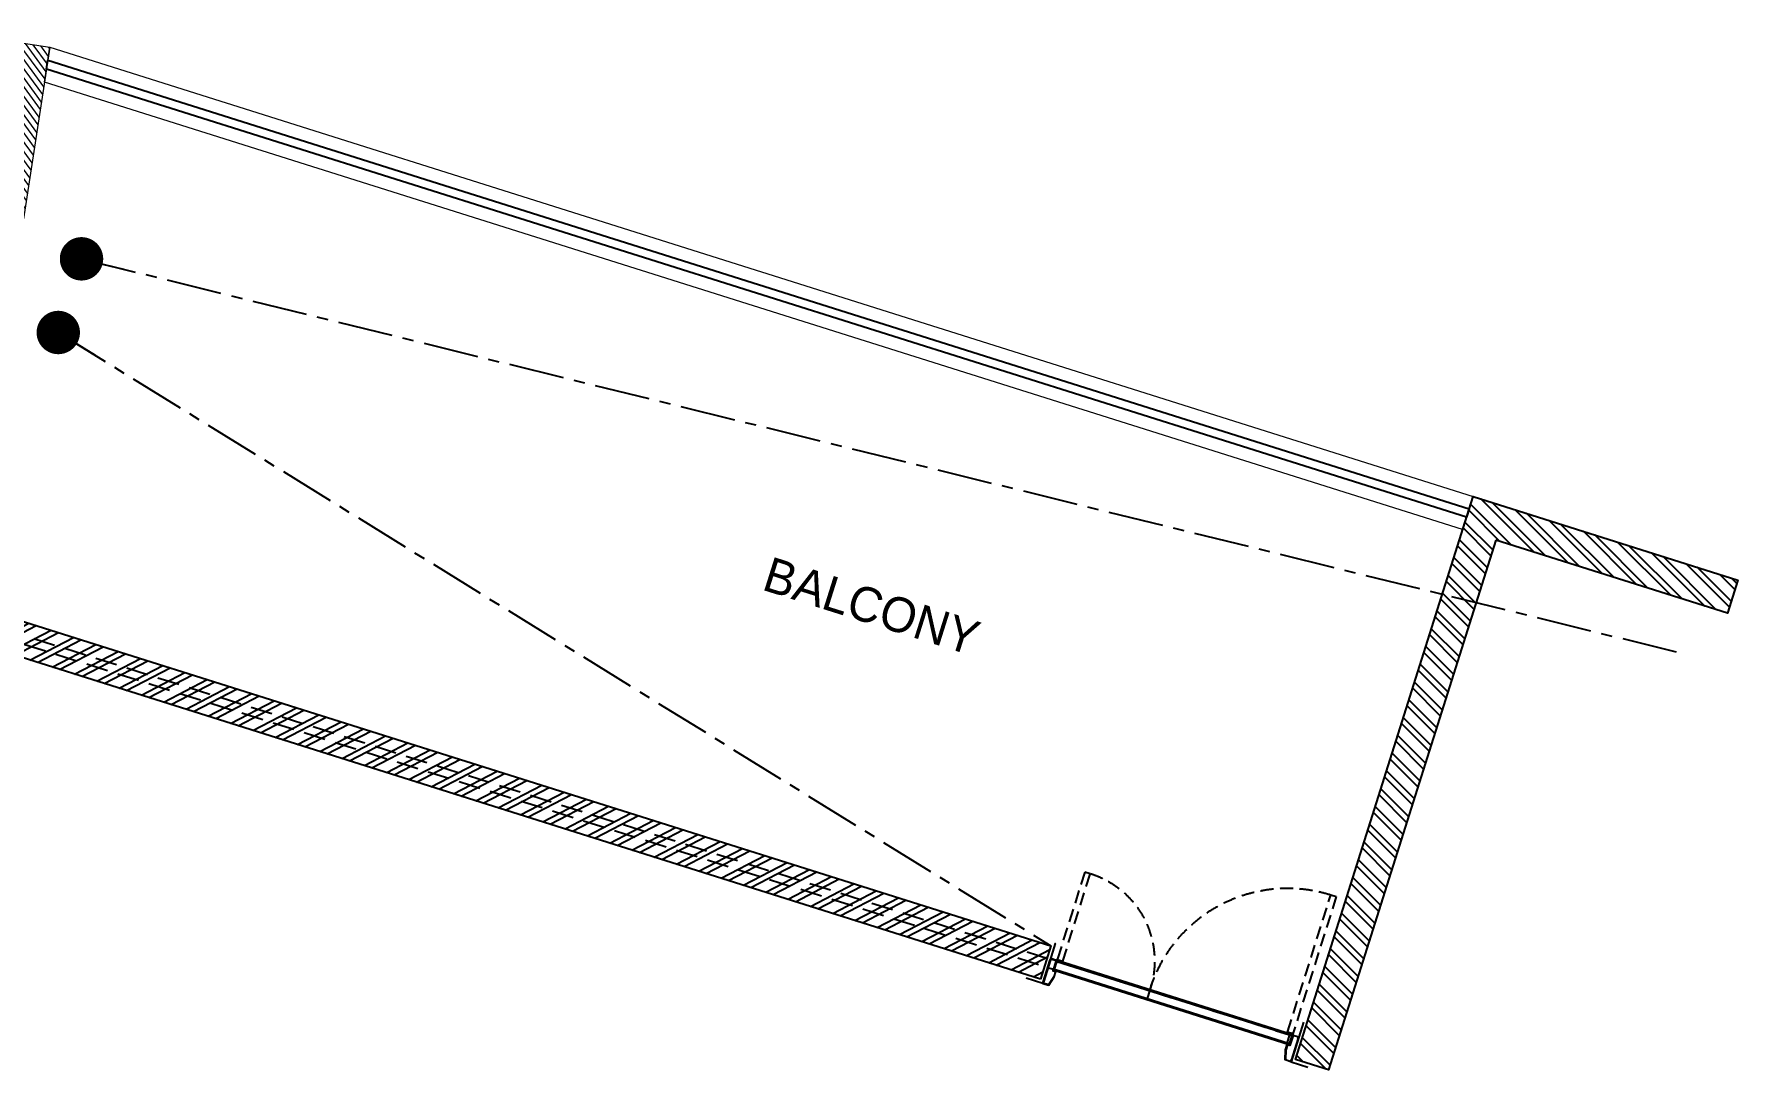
# Model space of a CAD drawing. Header units: millimetres. Extents: x 2335845 to 2509607, y 289014 to 361737.
# Drawn here: x 2419438 to 2429254, y 332660 to 338626 of the extents above; entities that cross this region are included whole.
import ezdxf

# ---------------------------------------------------------------- set-up
doc = ezdxf.new("R2010")
doc.units = ezdxf.units.MM
for name, pattern in [('( Hidden )', [0.375, 0.25, -0.125]), ('CENTER', [50.8, 31.75, -6.35, 6.35, -6.35]), ('HIDDEN', [0.375, 0.25, -0.125])]:
    doc.linetypes.add(name, pattern=pattern)
for name, color, linetype in [('A-PLAN -GLASS FRAME', 4, 'Continuous'), ('A-PLAN-DOOR', 7, 'Continuous'), ('A-PLAN-RAILING', 2, 'Continuous'), ('A-PLAN-SLOPE', 250, 'Continuous'), ('A-PLAN-TEXT', 4, 'Continuous'), ('A-PLAN-WALL', 6, 'Continuous'), ('A-PLAN-WALL HATCH', 8, 'Continuous')]:
    doc.layers.add(name, color=color, linetype=linetype)
for name, color, linetype, lineweight in [('A-PLAN-COLUMN', 3, 'Continuous', 0), ('A-PLAN-RCC-HATCH', 8, 'Continuous', 13), ('A-PLAN-THIN', 251, 'Continuous', 15)]:
    doc.layers.add(name, color=color, linetype=linetype, lineweight=lineweight)
doc.styles.add('ARIAL', font='arial.ttf')
doc.styles.get("Standard").update_dxf_attribs({"font": 'arial.ttf'})
doc.dimstyles.new('DIM40', dxfattribs={"dimtxt": 80, "dimasz": 20, "dimexe": 30, "dimexo": 25, "dimgap": 20, "dimtad": 1, "dimdec": 0, "dimzin": 0, "dimdsep": 46, "dimtxsty": 'Standard', "dimblk1": 'DOT', "dimblk2": 'DOT', "dimsah": 1, "dimcen": 0.09, "dimclrd": 1, "dimclre": 1, "dimclrt": 2, "dimadec": 0, "dimazin": 0, "dimtfac": 1, "dimtdec": 0, "dimtofl": 0, "dimtmove": 0, "dimatfit": 0, "dimldrblk": 'DOT', "dimfxl": 1, "dimtolj": 1, "dimtzin": 0, "dimarcsym": 0})

# ---------------------------------------------------------------- blocks, each defined once
blk = doc.blocks.new('Columns')
at = {"layer": 'A-PLAN-RCC-HATCH'}
h = blk.add_hatch(dxfattribs=at)
h.set_pattern_fill('ANSI31', color=256, scale=250, angle=-8.75709, style=0)
h.set_pattern_definition([(126.2429116, (-481881.333, -506008.862), (25.2036798, 18.4753086), [])])
h.paths.add_polyline_path([(43172.5, 12396.4), (42678.4, 12472.5), (42830.6, 13460.9), (43324.8, 13384.8)])
at = {"layer": 'A-PLAN-COLUMN', "elevation": 0}
blk.add_lwpolyline([(43172.5, 12396.4), (42678.4, 12472.5), (42830.6, 13460.9), (43324.8, 13384.8)], close=True, dxfattribs=at)
blk = doc.blocks.new('A$C3F28102C')
at = {"layer": 'A-PLAN-DOOR'}
h = blk.add_hatch(dxfattribs=at)
h.set_pattern_fill('ANSI31', color=256, style=0)
h.set_pattern_definition([(315, (-1529.3283, 1000.1135), (-0.44194174, -0.44194174), [])])
h.paths.add_polyline_path([(1.3, -14.9), (0, -14.9), (0, 0), (1.3, 0)])
h.paths.add_polyline_path([(1.3, 0.2), (1.3, 0), (0, 0), (0, 1.1, 0.115729)])
h.paths.add_polyline_path([(4.9, -14.9), (3.6, -14.9), (3.6, 0), (4.9, 0)])
h.paths.add_polyline_path([(4.9, 0), (3.6, 0), (3.6, 0.2, 0.115729), (4.9, 1.1)])
at = {"layer": 'A-PLAN-DOOR', "color": 2}
for points in [[(1.3, 0.2), (1.3, -14.9), (0, -14.9), (0, 1.1)], [(3.6, 0.2), (3.6, -14.9), (4.9, -14.9), (4.9, 1.1)]]:
    blk.add_lwpolyline(points, dxfattribs=at)
for radius in [3.42, 2.42]:
    blk.add_circle((2.5, 3.4), radius, dxfattribs=at)
blk = doc.blocks.new('Door 1500 mm')
at = {"layer": 'A-PLAN-DOOR'}
for p, q in [((-749, 144.7), (-749, 149.7)), ((749, 144.7), (749, 149.7)), ((710.4, 59.9), (-710.4, 59.9)), ((-710.4, 59.9), (-710.4, 0)), ((710.4, 53.4), (-710.4, 53.4)), ((710.4, 6.5), (-710.4, 6.5)), ((710.4, 0), (-710.4, 0)), ((-150, 0), (-150, 53.4)), ((710.4, 59.9), (710.4, 0))]:
    blk.add_line(p, q, dxfattribs=at)
for points in [[(-750, -90.3), (-750, -90.3), (-750, 149.7), (-851, 149.7)], [(750, -89.3), (750, 149.7), (851, 149.7)]]:
    blk.add_lwpolyline(points, dxfattribs=at)
for points in [[(-750, 8), (-749, 8), (-749, 141.7), (-750, 141.7)], [(-747.5, 1.5), (-715.6, 1.5), (-715.6, 63.4), (-700.6, 63.4), (-700.6, 94.6), (-715.2, 148.2), (-747.5, 148.2), (-747.5, 139.7), (-749, 139.7), (-749, 141.7), (-749, 149.7), (-714.1, 149.7), (-699.1, 94.8), (-699.1, 61.9), (-714.1, 61.9), (-714.1, 0), (-749, 0), (-749, 10), (-747.5, 10)], [(747.5, 1.5), (715.6, 1.5), (715.6, 63.4), (700.6, 63.4), (700.6, 94.6), (715.2, 148.2), (747.5, 148.2), (747.5, 139.7), (749, 139.7), (749, 141.7), (749, 149.7), (714.1, 149.7), (699.1, 94.8), (699.1, 61.9), (714.1, 61.9), (714.1, 0), (749, 0), (749, 10), (747.5, 10)], [(750, 8), (749, 8), (749, 141.7), (750, 141.7)]]:
    blk.add_lwpolyline(points, close=True, dxfattribs=at)
at = {"layer": 'A-PLAN-DOOR', "linetype": 'HIDDEN', "ltscale": 300}
for points in [[(-711.8, -7), (-678.8, -7), (-678.8, -534.8), (-711.8, -534.8)], [(711.8, -7), (678.8, -7), (678.8, -835.8), (711.8, -835.8)]]:
    blk.add_lwpolyline(points, close=True, dxfattribs=at)
for centre, radius, start, end in [((-678.8, -7), 528.9, 270, 0.75702), ((678.8, -7), 828.8, 179.51698, 270)]:
    blk.add_arc(centre, radius, start, end, dxfattribs=at)
at = {"layer": 'A-PLAN-DOOR', "extrusion": (0, 0, -1), "yscale": 0.9981851179673188, "zscale": -0.9981851179673188, "rotation": 180}
for p, xscale in [((714.1, 0), 0.9981851179673188), ((-714.1, 0), -0.9981851179673188)]:
    blk.add_blockref('A$C3F28102C', p, dxfattribs=dict(at, xscale=xscale))
blk = doc.blocks.new('_DOT')
at = {"color": 0, "linetype": 'ByBlock'}
blk.add_line((-0.5, 0), (-1, 0), dxfattribs=at)
at = {"color": 0, "linetype": 'ByBlock', "const_width": 0.5}
blk.add_lwpolyline([(-0.25, 0, 1), (0.25, 0, 1)], format="xyb", close=True, dxfattribs=at)
blk = doc.blocks.new('Balcony')
at = {"layer": 'A-PLAN-WALL HATCH'}
h = blk.add_hatch(dxfattribs=at)
h.set_pattern_fill('ANSI32', color=256, scale=10, angle=-90, style=0)
h.set_pattern_definition([(315, (-239506.03, -278921.99), (67.35192, 67.35192), []), (315, (-239506.03, -278966.89), (67.35192, 67.35192), [])])
h.paths.add_polyline_path([(17093.9, 39497.4), (16130.9, 36445.8), (15940.1, 36506), (16963.3, 39748.4), (18489.2, 39266.9), (18429, 39076.1)])
h = blk.add_hatch(dxfattribs=at)
h.set_pattern_fill('ANSI32', color=256, scale=10, angle=-90, style=0)
h.set_pattern_definition([(207.485823, (117464.77, -433956.47), (-43.96065, 84.498662), []), (207.485823, (117451.25, -433999.29), (-43.96065, 84.498662), [])])
h.paths.add_polyline_path([(14471.5, 36969.4), (7758.9, 39087.7), (7789.8, 39287.7), (14531.7, 37160.2)])
at = {"layer": 'A-PLAN -GLASS FRAME', "linetype": '( Hidden )', "ltscale": 500}
blk.add_lwpolyline([(15891.2, 36600.1), (7770.5, 39162.7), (7778.2, 39212.7), (15906.2, 36647.8)], close=True, dxfattribs=at)
at = {"layer": 'A-PLAN-RAILING'}
blk.add_lwpolyline([(16925.7, 39629.2), (8745.9, 42210.5), (8753.6, 42260.5), (16940.8, 39676.8)], close=True, dxfattribs=at)
at = {"layer": 'A-PLAN-THIN'}
blk.add_lwpolyline([(16903.2, 39557.6), (8734.3, 42135.5), (8765.1, 42335.5), (16963.3, 39748.4)], close=True, dxfattribs=at)
at = {"layer": 'A-PLAN-WALL'}
blk.add_lwpolyline([(17093.9, 39497.4), (16130.9, 36445.8), (15940.1, 36506), (16963.3, 39748.4), (18489.2, 39266.9), (18429, 39076.1)], close=True, dxfattribs=at)
blk.add_lwpolyline([(14471.5, 36969.4), (7758.9, 39087.7), (7789.8, 39287.7), (14531.7, 37160.2), (14471.5, 36969.4)], dxfattribs=at)
at = {"layer": 'A-PLAN-DOOR', "extrusion": (0, 0, -1), "zscale": -1, "rotation": 197.5141767284396}
blk.add_blockref('Door 1500 mm', (-15244.9, 36861.4), dxfattribs=at)
at = {"layer": 'A-PLAN-SLOPE', "linetype": 'CENTER', "ltscale": 10}
for points in [[(8946.9, 41117.2, 0), (18148, 38850.2, 0)], [(8813, 40692.9, 0), (14531.7, 37160.2, 0)]]:
    blk.add_leader(points, dimstyle='DIM40', override={"dimasz": 250, "dimclrd": 256}, dxfattribs=at)

msp = doc.modelspace()

# ---------------------------------------------------------------- block references
at = {"ltscale": 0.5}
msp.add_blockref('Balcony', (2410764.623, 296213.897), dxfattribs=at)
at = {"layer": 'A-PLAN-COLUMN'}
msp.add_blockref('Columns', (2376204.978, 325164.617), dxfattribs=at)

# ---------------------------------------------------------------- texts
at = {"layer": 'A-PLAN-TEXT', "insert": (2424293.444, 335426.122), "char_height": 200, "width": 1327.08498, "attachment_point": 2, "rotation": 342.4858233, "style": 'ARIAL'}
msp.add_mtext('\\pi0.322;{\\fCentury Gothic|b0|i0|c0|p34;BALCONY}', dxfattribs=at)

doc.saveas('drawing.dxf')
